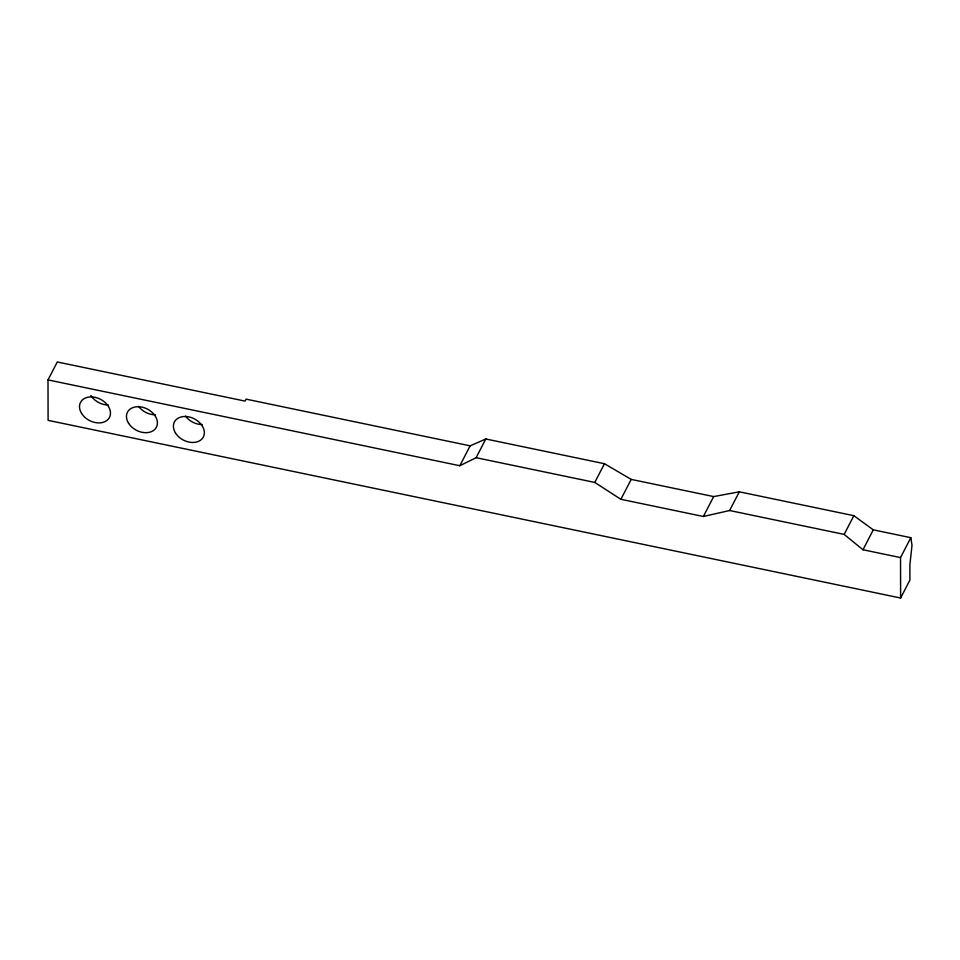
<?xml version="1.0" encoding="UTF-8"?>
<svg xmlns="http://www.w3.org/2000/svg" width="960" height="960" viewBox="0 0 960 960"><rect width="100%" height="100%" fill="white"/><g stroke="black" fill="none" stroke-linecap="round" stroke-linejoin="round"><path stroke-width="1.44" d="M48 379.908L57.288 361.98L245.076 401.112L246.096 399.144L470.136 445.836L485.808 438.984L604.476 463.716L631.2 479.4L713.676 496.584L739.32 491.82L853.86 515.688L873.288 529.848L910.836 537.684L912 545.28L909.876 564.828L909.912 580.092L900.624 598.02L48.096 420.348L48 379.908L459.816 465.732L476.112 457.692L485.808 438.984M459.816 465.732L470.136 445.836M476.112 457.692L594.78 482.424L604.476 463.716M594.78 482.424L620.88 499.296L631.2 479.4M620.88 499.296L703.356 516.492L713.676 496.584M703.356 516.492L729.624 510.516L739.32 491.82M729.624 510.516L844.164 534.396L853.86 515.688M844.164 534.396L862.968 549.756L873.288 529.848M900.624 598.02L900.528 557.58L910.836 537.684M862.968 549.756L900.528 557.58M202.212 424.548A16.308 11.952 27.4 0 1 185.496 416.124M155.268 414.768A16.308 11.952 27.4 0 1 138.552 406.344M108.324 404.988A16.308 11.952 27.4 0 1 90.876 395.484M175.476 432.972A16.308 11.952 27.4 0 0 202.308 438.564A16.308 11.952 27.4 0 0 188.856 416.892A16.308 11.952 27.4 0 0 175.476 432.972M81.588 413.412A16.308 11.952 27.4 0 0 108.42 419.004A16.308 11.952 27.4 0 0 94.968 397.32A16.308 11.952 27.4 0 0 81.588 413.412M128.532 423.192A16.308 11.952 27.4 0 0 155.364 428.784A16.308 11.952 27.4 0 0 141.912 407.112A16.308 11.952 27.4 0 0 128.532 423.192"/></g></svg>
